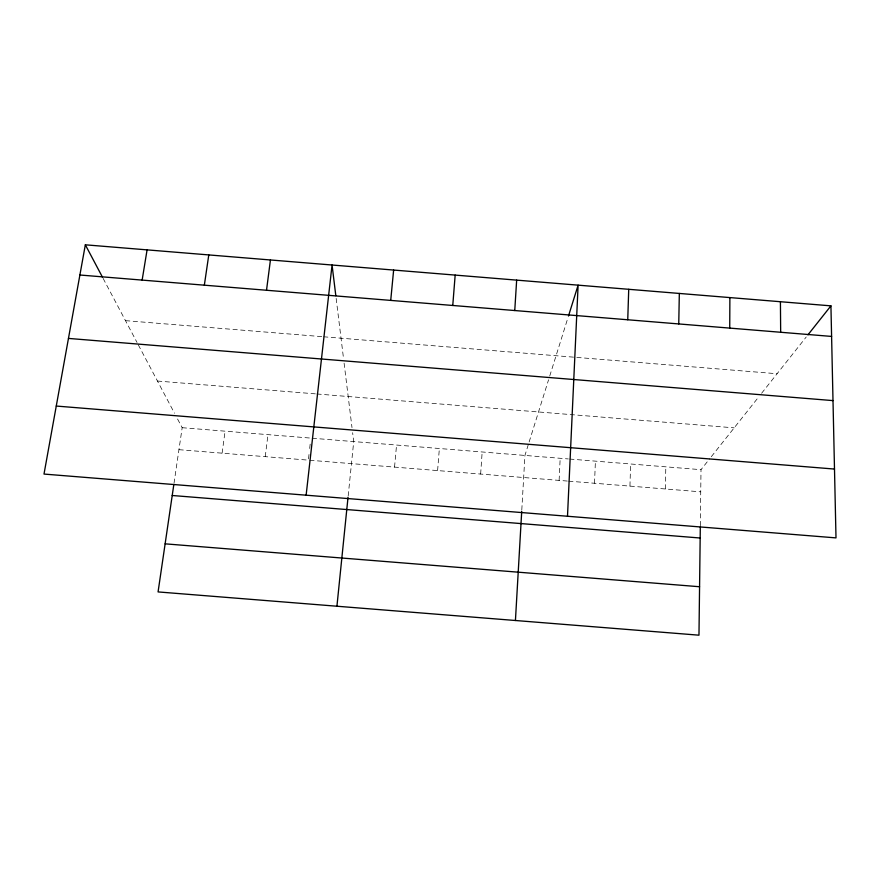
<?xml version="1.0" encoding="UTF-8"?>
<svg xmlns="http://www.w3.org/2000/svg" width="880" height="880" viewBox="0 0 880 880"><rect width="100%" height="100%" fill="white"/><g stroke="black" fill="none" stroke-linecap="round" stroke-linejoin="round"><path stroke-width="0.66" stroke-dasharray="4.4 3.3" d="M700.315 525.712L701.008 469.678L709.72 458.689M665.346 488.972L665.819 466.829M629.948 486.112L630.619 463.98M594.528 483.252L595.408 461.131M559.108 480.392L560.175 458.282M521.796 509.96L524.931 455.433L528.759 443.168M480.645 474.056L482.163 451.968M437.602 470.58L439.362 448.514M394.548 467.104L396.55 445.049M348.172 495.968L353.716 441.584L352.627 432.685M308.517 458.843L309.1 453.662M309.683 448.481L310.266 443.3M265.243 456.654L267.982 434.643M222.101 453.167L225.082 431.178M174.009 483.296L182.171 427.702L177.056 418.055M529.144 441.947L548.57 379.764M549.736 376.024L568.062 317.35M711.304 456.698L759.088 396.44M761.607 393.261L806.234 336.996M125.488 320.65L322.19 336.666M323.532 336.776L777.095 373.736M157.465 381.04L315.513 393.866M316.877 393.976L734.184 427.845M182.171 427.702L310.86 438.108M312.191 438.218L568.304 458.942M569.657 459.052L701.008 469.678M178.948 449.68L308.363 460.141M309.716 460.251L567.281 481.052M568.645 481.162L700.733 491.832M103.125 278.41L137.027 342.452M138.281 344.817L174.504 413.226M336.149 298.397L343.618 359.26M344.091 363.132L352 427.603"/><path stroke-width="1.32" d="M729.729 328.097L729.883 297.583M700.304 527.087L698.973 635.184L158.07 591.921L173.811 484.649M678.755 323.939L679.327 293.447M627.748 319.77L628.727 289.3M567.501 516.252L578.116 285.164L568.469 316.041M515.427 620.499L521.719 511.324M514.756 310.541L516.659 280.126M452.76 305.47L455.169 275.099M390.72 300.399L393.635 270.061M336.93 606.221L348.029 497.321M306.13 495.187L332.057 265.012L335.819 295.702M266.519 290.257L270.435 259.974M204.347 285.175L208.78 254.925M142.142 280.093L147.081 249.876M85.338 244.816L44 474.067L836 537.889L830.929 305.855L85.338 244.816L102.487 277.211M807.939 334.851L830.929 305.855M172.216 495.495L700.161 538.01M165.132 543.84L699.567 586.74M79.893 275.011L831.589 336.424M68.453 338.415L832.997 400.609M56.265 406.054L834.493 469.062M780.417 301.719L780.67 332.266"/></g></svg>
